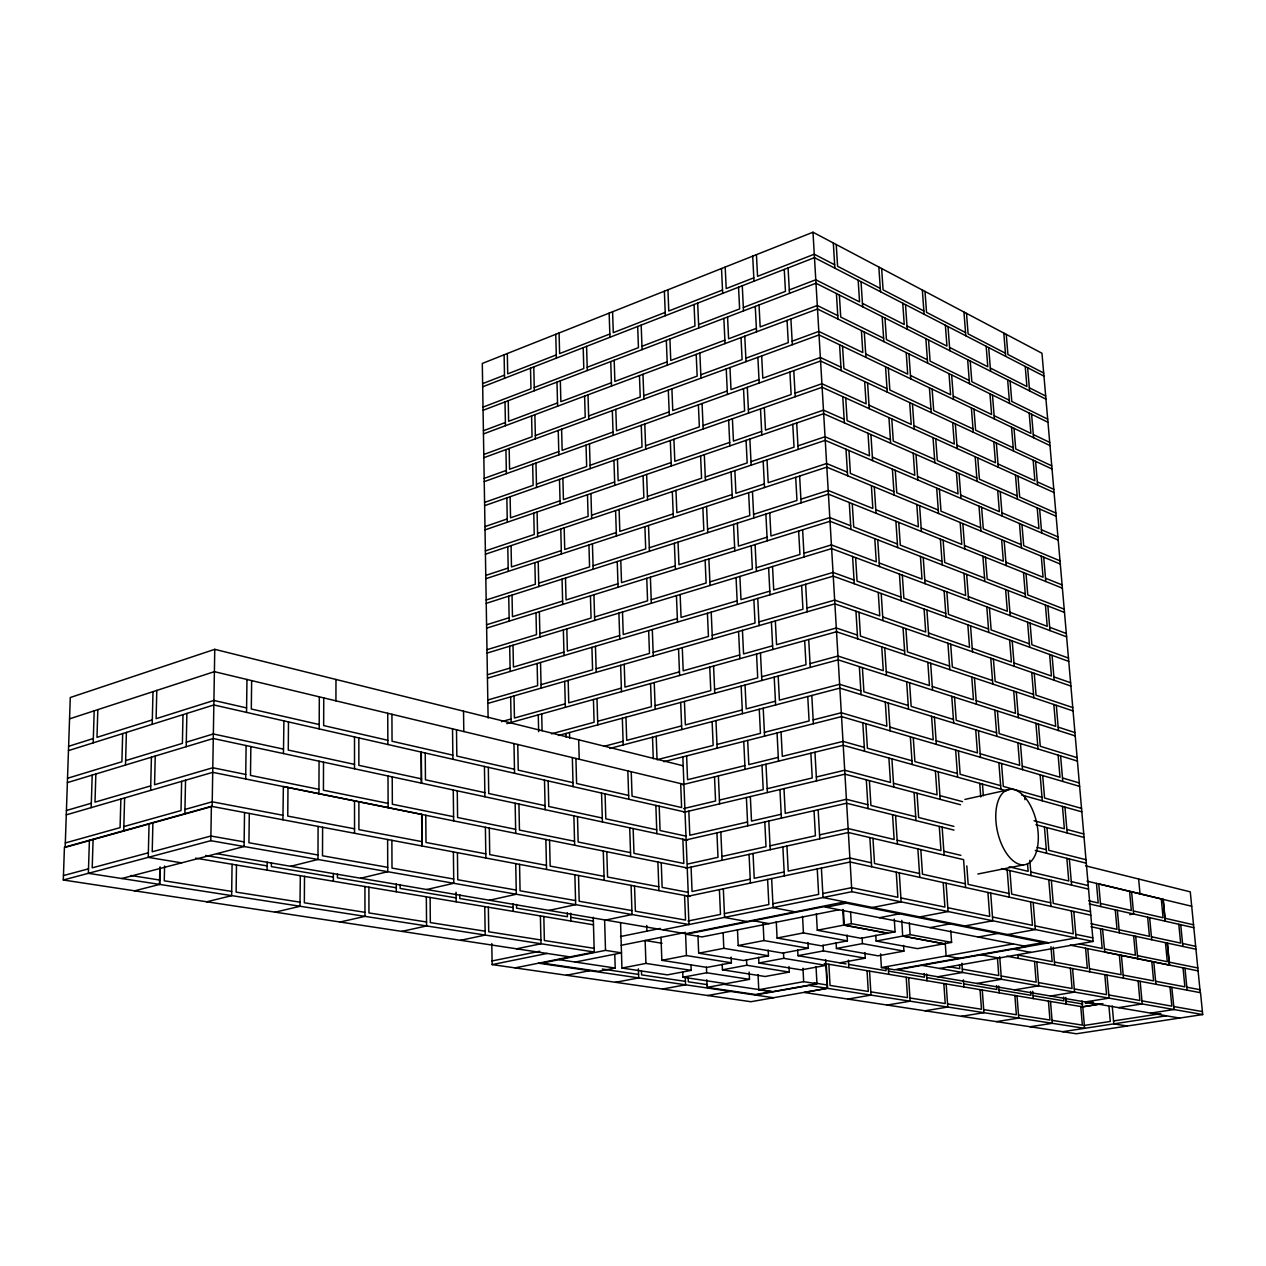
<?xml version="1.0" encoding="UTF-8"?>
<svg xmlns="http://www.w3.org/2000/svg" width="1266" height="1266" viewBox="0 0 1266 1266"><rect width="100%" height="100%" fill="white"/><g stroke="black" fill="none" stroke-linecap="round" stroke-linejoin="round"><path stroke-width="1.5" d="M333.354 881.183L333.369 873.413M335.933 700.842L335.981 679.462M337.436 874.11L337.436 877.813L396.29 887.767M318.098 826.413L317.972 859.472L290.705 866.292M318.921 793.735L319.064 761.198M319.19 728.899L319.317 696.854M322.608 827.252L322.498 855.784L387.728 867.337M323.526 762.148L323.431 790.237L388.108 803.388M323.748 697.914L323.653 725.576L387.839 740.278M299.963 906.314L300.327 875.645M304.505 876.357L304.346 902.785L364.972 912.311M287.983 787.42L287.762 816.095L354.527 828.803M288.49 721.826L288.268 750.058L354.512 764.379M271.43 862.826L271.383 866.624L333.369 877.116M282.919 819.767L283.362 786.487L421.831 814.386L422.084 845.925M283.457 753.555L283.916 720.781M267.063 870.074L267.142 862.099M244.528 812.535L244.085 846.527L121.71 878.509M245.683 778.986L246.11 745.547M246.538 712.378L246.965 679.478M249.291 813.437L248.943 842.76L317.988 854.993M250.842 746.56L250.494 775.409L318.937 789.319M251.649 680.617L251.301 709.007L319.206 724.548M232.074 864.282L231.631 895.679L206.595 901.819M236.489 865.01L236.109 892.119L299.995 902.152M211.39 806.3L64.424 847.239L63.3 879.997L210.805 840.687L211.39 806.3L689.843 896.455M214.761 649.331L212.15 806.442L65.167 847.365L70.279 697.519L214.761 649.331L683.197 765.788M181.624 781.359L181.022 810.557L123.846 826.571M182.984 714.641L182.399 743.364L125.635 760.613M184.868 814.038L185.548 780.22M186.213 746.687L186.877 713.423M159.5 884.459L159.896 867.4M160.07 867.036L159.674 884.412L134.433 890.868M164.596 865.991L164.263 880.82L231.694 891.422M149.056 823.66L148.249 857.367L181.576 862.858M150.622 790.364L151.414 757.21M152.205 724.31L152.996 691.663M152.901 822.583L152.221 851.765L210.884 836.019L244.148 841.906M155.243 756.055L154.563 784.746L212.783 767.75L245.746 774.444M156.794 690.429L156.114 718.677L213.907 700.446L246.601 707.931M120.871 799.004L120.08 827.616L65.326 842.95M122.675 733.584L121.9 761.752L67.525 778.274M123.72 831.066L124.622 797.912M125.508 765.044L126.394 732.413M89.411 840.276L88.367 873.318L594.245 952.032L593.263 917.249M91.184 807.629L92.196 775.109M93.193 742.841L94.19 710.827M93.098 839.247L92.212 867.843L148.344 852.793M95.852 774.001L94.997 802.153L150.717 785.87M97.83 709.64L96.976 737.35L152.316 719.879M939.704 968.458L1093.096 941.445L1041.965 353.246L812.978 232.232L482.299 363.453L488.106 718.044M482.631 383.645L504.501 375.116M556.296 354.907L507.713 373.866L507.318 353.531M609.832 334.002L559.619 353.594L559.081 332.99M665.22 312.386L613.282 332.657L612.586 311.752M722.522 290.025L668.78 310.993L667.926 289.803M753.808 277.808L726.209 288.585L725.181 267.079M482.678 386.81L814.481 257.647L1043.959 376.129M483.011 407.13L530.96 388.773L530.501 368.2M534.252 387.523L583.8 368.548L583.199 347.691M587.202 367.251L638.444 347.644L637.684 326.47M641.957 346.298L694.971 326.011L694.053 304.536M698.61 324.618L739.613 308.92L738.553 287.208M743.348 307.496L785.458 291.37L784.255 269.421M789.304 289.914L815.779 279.77L859.567 301.909L858.158 280.213M483.074 410.311L815.984 283.236L1045.953 399.154M483.406 430.741L505.403 422.48M557.531 402.936L508.631 421.277L508.236 400.705M611.431 382.728L560.87 401.686L560.332 380.813M667.182 361.807L614.88 381.414L614.184 360.256M724.88 340.158L670.758 360.462L669.904 339.003M756.388 328.353L728.599 338.782L727.554 316.991M483.454 433.937L817.504 308.999L1047.963 422.29M483.786 454.494L532.036 436.77L531.578 415.944M535.344 435.551L585.224 417.226L584.607 396.1M588.643 415.976L640.232 397.018L639.457 375.591M643.761 395.72L697.155 376.113L696.205 354.369M700.81 374.768L742.098 359.591L741.021 337.611M745.864 358.215L788.275 342.627L787.056 320.377M792.136 341.203L818.817 331.407L862.811 352.565L861.402 330.584M483.849 457.706L819.039 334.92L1049.989 445.585M484.182 478.374L506.321 470.414M558.781 451.551L509.581 469.243L509.169 448.433M613.029 432.038L562.151 450.348L561.598 429.221M669.16 411.861L616.51 430.788L615.814 409.361M727.27 390.957L672.768 410.564L671.898 388.82M758.999 379.547L731.004 389.611L729.96 367.551M484.229 481.618L820.574 361.016L1052.03 468.99M484.577 502.412L533.128 485.337L532.654 464.258M536.452 484.166L586.664 466.505L586.031 445.11M590.098 465.287L642.036 447.009L641.245 425.313M645.597 445.759L699.354 426.848L698.389 404.819M703.026 425.55L744.614 410.912L743.522 388.646M748.396 409.583L791.139 394.549L789.905 372.014M795.032 393.188L821.903 383.725L866.118 403.87L864.678 381.604M484.625 505.672L822.125 387.285L1054.072 492.553M484.973 526.593L507.239 518.933M560.047 500.766L510.53 517.81L510.119 496.731M614.659 481.982L563.433 499.595L562.879 478.231M671.17 462.533L618.156 480.779L617.444 459.083M729.691 442.404L674.81 461.283L673.923 439.27M761.657 431.405L733.457 441.106L732.397 418.761M485.02 529.868L823.675 413.729L1056.129 516.243M485.369 550.916L534.236 534.489L533.761 513.157M537.575 533.366L588.104 516.386L587.487 494.737M591.57 515.215L643.856 497.649L643.065 475.668M647.448 496.43L701.57 478.231L700.604 455.934M705.289 476.997L747.177 462.913L746.07 440.346M750.975 461.631L794.035 447.151L792.769 424.316M797.96 445.838L825.036 436.738L869.457 455.839L868.017 433.273M485.416 554.223L825.242 440.346L1058.202 540.076M485.764 575.397L508.188 568.038M561.329 550.583L511.48 566.946L511.068 545.63M616.305 532.543L564.731 549.476L564.177 527.827M673.211 513.869L619.834 531.388L619.106 509.423M732.144 494.515L676.867 512.667L675.965 490.369M764.332 483.944L735.926 493.281L734.866 470.635M485.827 578.704L826.825 467.138L1060.291 564.05M69.551 718.851L214.397 671.66L683.925 784.382M486.176 600.005L535.344 584.259L534.869 562.658M538.715 583.183L589.576 566.883L588.943 544.966M593.074 565.775L645.707 548.906L644.9 526.656M649.316 547.751L703.833 530.296L702.852 507.698M707.567 529.093L749.757 515.579L748.633 492.727M753.602 514.36L796.963 500.466L795.697 477.329M800.919 499.2L828.201 490.464L872.844 508.489L871.372 485.638M486.223 603.344L828.423 494.12L1062.38 588.168M68.617 746.307L93.336 738.505M68.475 750.611L213.843 704.956L685.238 812.092M486.571 624.771L509.138 617.729M562.626 601.034L512.461 616.7L512.034 595.115M617.966 583.753L566.06 599.957L565.491 578.056M675.269 565.855L621.527 582.629L620.783 560.395M734.628 547.308L678.956 564.699L678.038 542.117M767.054 537.18L738.442 546.121L737.35 523.19M486.635 628.142L830.021 521.275L1064.5 612.428M486.983 649.695L536.483 634.646L535.993 612.776M539.87 633.601L591.064 618.03L590.431 595.843M594.577 616.969L647.575 600.828L646.768 578.293M651.215 599.736L706.111 583.025L705.13 560.142M709.878 581.885L752.368 568.956L751.244 545.788M756.245 567.769L799.938 554.476L798.64 531.04M803.91 553.274L831.414 544.902L876.278 561.835L874.79 538.683M186.308 742.177L213.353 733.964L283.505 749.124M487.046 653.082L831.635 548.605L1066.621 636.83M67.383 782.61L213.274 738.505L687.596 840.228M487.394 674.762L510.103 668.037M563.94 652.101L513.442 667.055L513.015 645.201M619.66 635.595L567.39 651.072L566.82 628.885M677.357 618.504L623.236 634.535L622.492 612.016M737.144 600.796L681.061 617.412L680.143 594.529M769.807 591.127L740.99 599.657L739.882 576.426M487.457 678.165L833.25 576.141L1068.741 661.39M66.433 810.493L91.31 803.23M66.275 814.861L212.72 772.339L687.454 867.985M487.806 699.987L537.623 685.65L537.132 663.511M541.041 684.653L592.583 669.809L591.918 647.337M596.112 668.796L649.474 653.43L648.651 630.595M653.145 652.37L708.438 636.45L707.425 613.266M712.22 635.358L755.027 623.03L753.871 599.562M758.92 621.907L802.945 609.231L801.647 585.462M806.964 608.076L834.658 600.1L879.759 615.893L878.256 592.425M487.869 703.405L834.88 603.85L1070.894 686.077M184.963 809.449L212.213 801.805L282.951 815.272M501.558 721.636L511.068 718.977M565.269 703.817L514.439 718.028L514.012 695.904M621.353 688.118L568.75 702.836L568.165 680.38M679.462 671.85L624.961 687.106L624.217 664.286M739.692 654.997L683.197 670.806L682.279 647.638M772.608 645.787L743.569 653.921L742.446 630.373M506.796 723.646L836.525 631.75L1073.062 710.922M551.485 733.837L594.102 722.253L593.438 699.497M597.663 721.288L651.404 706.697L650.566 683.577M655.092 705.7L710.78 690.571L709.751 667.087M714.594 689.543L757.717 677.832L756.546 654.047M761.641 676.756L805.999 664.713L804.67 640.628M810.034 663.621L837.965 656.041L883.288 670.663L881.753 646.894M558.464 735.499L838.187 659.839L1075.23 735.926M63.458 875.566L88.509 868.84M604.167 746.291L623.094 741.306M681.614 725.893L626.717 740.341L625.958 717.236M742.272 709.925L685.365 724.912L684.431 701.427M775.441 701.19L746.18 708.897L745.041 685.033M609.721 748.459L839.849 688.118L1077.413 761.072M716.999 744.44L760.439 733.362L759.268 709.261M764.395 732.349L809.101 720.955L807.755 696.537M813.168 719.911L841.304 712.742L886.849 726.178L885.298 702.076M663.827 761.705L841.526 716.603L1079.613 786.376M744.899 765.582L687.565 779.714L686.615 755.929M778.305 757.337L748.823 764.617L747.668 740.42M682.596 784.698L843.219 745.278L1006.565 790.839M360.604 878.24L387.744 871.704L387.618 839.5M683.545 808.61L715.559 800.998L714.515 776.865M719.436 800.065L763.208 789.652L762.005 765.218M767.196 788.702L812.234 777.973L810.873 753.223M816.333 776.992L844.691 770.234L890.473 782.451L888.906 758.018M683.735 812.361L844.928 774.159L960.498 804.733M275.007 912.2L300.137 906.266M426.769 889.523L453.766 883.272L453.386 851.907M747.541 821.998L689.796 835.259L688.831 811.142M781.217 814.26L751.513 821.08L750.342 796.567M684.795 840.213L846.638 803.23L953.978 830.085M340.111 922.012L364.972 916.362L364.925 886.485M489.483 900.237L516.322 894.239L515.721 863.649M964.898 799.432L1011.059 789.177M687.644 864.029L717.996 857.319L716.936 832.87M721.905 856.449L766.009 846.701L764.791 821.935M770.029 845.815L815.415 835.782L814.038 810.683M819.545 834.864L848.125 828.55L894.144 839.485L892.546 814.718M685.95 868.239L848.362 832.506L963.584 859.661L965.61 887.529M401.828 931.38L426.579 925.952L426.325 896.787M549.017 910.396L575.666 904.652L574.875 874.79M460.571 940.306L485.195 935.068L484.751 906.583M750.232 879.174L692.059 891.533L691.078 867.099M784.16 871.957L754.22 878.319L753.048 853.474M687.011 896.47L850.103 861.988L1090.801 915.191M605.607 920.065L632.05 914.527L631.085 885.393M516.544 948.804L541.009 943.756L540.392 915.904M492.078 960.957L539.743 951.241M687.992 921.015L720.481 914.4L719.405 889.618M724.405 913.593L768.842 904.541L767.607 879.427M772.893 903.718L818.643 894.382L817.235 868.935M822.805 893.543L851.622 887.656L897.863 897.293L896.249 872.195M620.53 936.523L660.409 928.421M491.794 943.55L492.142 964.597L547.165 953.44M1093.096 941.445L851.86 891.691L662.767 929.83L216.739 853.664M621.226 945.291L685.523 932.409M977.874 874.015L1023.514 864.868A38.502 20.082 77.6 0 0 1031.363 807.328A38.502 20.082 77.6 0 0 996.247 808.895A38.502 20.082 77.6 0 0 1023.514 864.868M515.056 967.889L594.245 952.032M844.77 901.883L685.666 933.738L663.273 929.909M575.223 962.049L621.511 952.871L605.512 950.37L542.022 963.062L598.217 971.338L615.213 968.047L614.785 954.627M826.033 907.216L846.321 903.164L1043.311 942.537L1023.972 945.987M839.01 909.763L701.902 936.935L686.093 934.245L823.612 906.741L1025.935 946.382L894.476 969.788L881.405 967.556L880.566 953.899M872.638 907.469L901.155 901.851L899.287 872.86M842.776 909.384L843.678 925.145L851.29 923.658L895.078 931.823L894.271 919.053M895.078 931.823L887.64 933.279L843.678 925.145M566.393 975.247L589.734 970.706M879.459 917.692L899.525 913.799M620.562 922.566L621.938 968.047L645.929 963.41L691.189 970.373L690.967 964.771M661.01 937.315L661.849 960.324L686.425 955.561L731.384 962.793L731.131 957.112M697.962 935.764L698.674 953.203L723.804 948.329L768.462 955.783L768.193 950.054M737.477 929.877L738.189 945.544L763.936 940.559L808.262 948.266L807.945 942.474M776.264 921.585L777.087 938.027L803.435 932.915L847.397 940.875L847.065 935.02M817.282 930.241L844.264 925.019L887.862 933.248L861.133 938.296L817.282 930.241L816.38 913.625M901.756 920.398L902.69 936.08L910.096 934.64L951.605 942.395L950.782 930.652M919.876 916.932L948.076 911.536L946.082 883.209M615.513 982.305L638.697 977.906L638.396 968.886M691.189 970.373L667.356 974.867L621.938 968.047M731.384 962.793L706.982 967.398L661.849 960.324M768.462 955.783L743.522 960.498L698.674 953.203M808.262 948.266L782.736 953.092L738.189 945.544M847.397 940.875L821.302 945.813L777.087 938.027M930.13 927.614L949.943 923.879M682.706 971.671L682.928 977.21L706.681 972.763L749.488 979.362L749.14 972.066M722.19 964.217L722.443 969.819L746.766 965.262L789.256 972.082L788.971 966.559M758.619 957.333L758.888 962.999L783.765 958.33L825.938 965.372L825.638 959.802M797.675 949.959L797.976 955.672L823.422 950.908L865.264 958.188L864.931 952.554M836.098 942.711L836.415 948.471L862.447 943.613L903.924 951.114L903.56 945.417M876.135 941.049L902.769 936.065L943.85 943.819L917.486 948.63L876.135 941.049L875.771 935.21M964.882 925.952L992.766 920.746L990.677 893.068M951.605 942.395L944.183 943.771L902.69 936.08M662.561 989.047L685.571 984.79L685.27 977.067M978.238 937.03L997.814 933.453M749.488 979.362L725.893 983.666L682.928 977.21M789.256 972.082L765.123 976.497L722.443 969.819M825.938 965.372L801.283 969.883L758.888 962.999M840.038 962.793L865.264 958.188M903.924 951.114L878.145 955.83L836.415 948.471M707.108 987.369L723.82 984.315L772.149 991.563L755.596 994.506L707.108 987.369L706.792 979.742M1007.815 934.561L1035.382 929.545L1033.198 902.468M1129.778 914.653L1133.64 913.957L1131.598 891.77M707.647 995.519L730.482 991.405M881.405 967.556L1013.291 943.898M758.049 974.551L758.761 989.727L803.673 981.672L816.966 983.761L816.032 966.591M816.966 983.761L772.165 991.721L758.761 989.727M755.169 995.029L808.99 985.454L827.189 988.287L825.843 963.774M827.189 988.287L750.896 1001.722L492.142 964.597M1082.778 1006.866L1084.598 1028.34L827.6 988.35L804.226 992.465L1076.369 1033.768L1202.7 1014.557L1200.532 992.702L1006.802 956.194M937.758 976.766L962.54 972.462L961.875 963.204M847.84 999.08L871.008 995.092L869.552 971.101M976.893 983.46L1001.422 979.283L999.713 956.7M887.197 1005.062L910.143 1001.184L908.624 977.653M1014.446 989.87L1038.737 985.818L1036.822 961.843M925.019 1010.79L947.775 1007.04L946.161 983.951M1050.527 996.025L1074.549 992.101L1072.571 968.585M961.4 1016.313L983.935 1012.673L982.274 990.012M1085.184 1001.944L1109.127 998.114L1106.943 975.057M1085.437 1003.4L1093.175 1002.166M1101.578 1003.764L1082.462 1006.818L1081.971 1000.979M1081.908 1006.992L1102.908 1003.653M996.421 1021.63L1018.75 1018.086L1017.025 995.836M1118.685 1007.609L1142.233 1003.906L1140.144 981.261M1030.16 1026.758L1052.283 1023.308L1050.511 1001.453M1150.636 1013.117L1174.073 1009.493L1171.794 987.29M1083.49 1025.555L1110.282 1021.44L1108.969 1006.486M1113.558 1020.934L1160.843 1013.655M1062.68 1031.695L1166.382 1015.807M538.525 963.189L773.558 997.735M559.129 959.644L615.213 968.047M602.331 969.044L638.57 974.424M685.444 981.387L641.593 974.883L641.466 971.18M707.425 984.663L688.324 981.815L688.166 977.874M63.3 879.997L569.937 956.906M130.889 875.502L159.769 880.044M426.547 921.996L368.944 912.928L368.897 887.15M485.131 931.206L430.329 922.582L430.108 897.42M540.93 939.973L488.739 931.776L488.344 907.184M594.134 948.345L544.364 940.511L543.826 916.489M814.275 982.954L827.014 984.964M870.802 991.848L907.516 997.624L906.203 977.257M909.938 998.004L945.227 1003.542L943.835 983.571M947.554 1003.922L981.482 1009.255L980.042 989.632M983.714 1009.603L1016.361 1014.731L1014.873 995.472M1018.529 1015.079L1049.957 1020.016L1048.438 1001.105M1052.046 1020.349L1082.351 1025.112L1080.768 1006.533M1127.294 1026.03L1113.811 1023.862L1112.228 1005.964M662.071 943.281L645.138 940.496L645.929 963.41M195.597 858.158L593.469 924.813M824.261 963.505L1083.047 1006.913M205.598 855.484L267.11 865.897M456.124 897.91L400.151 888.431L400.135 884.538M513.11 907.548L459.811 898.528L459.764 894.73M570.744 917.312L593.374 921.142M797.976 955.672L846.068 963.932M848.631 964.36L886.042 970.706L885.804 966.987M888.51 971.117L924.449 977.21L924.212 973.554M926.823 977.605L961.369 983.46M963.648 983.84L996.88 989.474L996.595 985.597M1066.067 1001.184L1082.794 1004.017M998.937 989.87L1030.935 995.282L1030.635 991.484M1033.056 995.646L1063.883 1000.868L1063.582 997.133M1179.627 1018.07L896.929 969.803L1076.068 937.932L1073.821 911.441M210.805 840.687L688.973 924.512L687.849 896.091M921.965 965.357L1202.7 1014.557M453.719 879.031L392.001 868.096L391.874 840.308M516.227 890.093L457.754 879.743L457.422 852.667M575.555 900.601L520.073 890.773L519.551 864.362M631.908 910.586L579.195 901.25L578.515 875.471M948.376 966.623L959.786 968.632L959.501 964.708M962.302 969.091L998.763 975.548L997.466 958.22M1001.184 975.975L1036.174 982.163L1034.512 961.416M1038.468 982.574L1072.065 988.524L1070.356 968.173M1074.28 988.92L1106.563 994.633L1104.807 974.662M1108.858 994.981L1139.891 1000.488L1138.102 980.881M1141.948 1000.852L1171.825 1006.138L1169.974 986.879M1173.645 1006.502L1202.399 1011.597M753.46 920.778L769.063 923.626M958.995 958.299L946.129 955.941L945.211 942.727M746.734 921.506L724.579 917.486L723.329 888.795M981.277 954.801L998.763 958.061M795.048 911.837L773.083 907.659L771.643 878.572M422.053 841.653L358.911 829.641L358.879 801.71M485.812 853.854L426.009 842.476L425.772 815.272M546.453 865.39L489.736 854.597L489.293 828.059M604.04 876.341L550.172 866.102L549.571 840.213M658.795 886.754L607.569 877.022L606.81 851.749M688.419 892.388L662.15 887.403L661.248 862.716M1017.943 955.07L1052.173 961.59L1050.954 946.715M1054.436 962.018L1087.32 968.268L1085.595 948.218M1089.488 968.68L1121.106 974.693L1119.334 955.007M1123.179 975.089L1153.595 980.881L1151.791 961.559M1155.605 981.261L1184.881 986.831L1183.045 967.857M1186.828 987.195L1199.946 989.695M1013.623 949.041L1030.951 952.396M1167.426 943.059L1169.531 965.072L1104.743 952.016L1102.575 929.212M1070.15 945.101L1198.095 970.88M1048.834 942.774L823.027 897.531L821.397 868.065M453.592 816.697L392.349 804.242L392.223 776.881M515.642 829.309L457.596 817.504L457.263 790.823M574.542 841.273L519.456 830.069L518.933 804.052M630.531 852.651L578.166 842.017L577.486 816.602M1079.471 943.898L1102.195 948.519L1100.455 928.753M1104.474 948.93L1135.428 955.213L1133.656 935.811M1137.485 955.64L1167.284 961.685L1165.464 942.632M1169.104 962.113L1197.81 967.952M900.901 897.926L944.911 907.089L943.202 882.576M947.807 907.69L989.711 916.426L987.923 892.451M992.481 916.995L1032.455 925.319L1030.587 901.883M1035.082 925.873L1073.252 933.817L1071.305 910.887M1075.768 934.34L1092.78 937.884M1090.991 926.728L1195.959 949.231M421.531 778.875L358.864 765.329L358.832 737.825M484.846 792.643L425.455 779.809L425.234 753.001M545.076 805.667L488.739 793.497L488.312 767.338M602.3 818.042L548.779 806.474L548.178 780.948M656.737 829.816L605.813 818.801L605.069 793.877M686.188 836.177L660.077 830.528L659.19 806.173M1091.07 923.705L1117.023 929.323L1115.267 909.843M1119.097 929.766L1149.433 936.318L1147.645 917.201M1151.427 936.761L1180.64 943.075L1178.804 924.291M1182.571 943.487L1195.658 946.319M871.404 862.811L849.866 858L788.227 871.103L786.946 846.02M919.527 873.54L874.521 863.491L872.954 838.314M965.341 883.747L922.487 874.189L920.825 849.581M1009.002 893.495L968.158 884.38L966.813 865.881M1050.685 902.785L1011.692 894.097L1009.872 870.581M1090.501 911.662L1053.249 903.354L1051.35 880.345M1089.171 903.908L1193.822 927.693M452.848 755.153L392.049 741.243L391.922 714.277M514.471 769.269L456.836 756.071L456.504 729.786M573.007 782.673L518.253 770.139L517.747 744.487M628.648 795.428L576.6 783.496L575.919 758.445M1088.744 900.791L1098.192 902.959L1096.467 883.399M1100.455 903.418L1131.329 910.491L1129.573 891.28M1133.371 910.95L1163.09 917.755L1161.286 898.907M1164.894 918.23L1193.537 924.797M1001.517 868.603L1088.538 889.112M897.167 840.197L940.97 850.61L939.277 826.413M943.85 851.29L960.91 855.341M1009.176 866.814L1028.134 871.325L1027.517 863.602M1030.761 871.942L1068.773 880.978L1066.858 858.332M1071.289 881.579L1088.238 885.599M1087.035 881.136L1191.702 906.266M1085.706 865.849L1190.277 891.85L1200.247 992.639M1035.287 850.435L1086.291 863.19M867.843 804.701L846.4 799.289L785.252 813.342L783.986 788.591M915.714 816.76L870.929 805.477L869.394 780.631M953.899 826.397L918.657 817.504L917.027 793.228M1037.076 847.365L1046.317 849.692M1085.991 859.709L1048.865 850.341L1046.998 827.632M1035.952 824.704L1084.044 837.427M893.48 783.243L937.077 794.858L935.4 770.994M939.942 795.634L962.603 801.663M1034.053 820.716L1064.358 828.787L1062.475 806.426M1066.858 829.452L1083.743 833.962M1021.615 795.032L1081.829 811.822M864.314 747.383L842.998 741.401L782.309 756.356L781.059 731.954M911.963 760.755L867.4 748.238L865.881 723.741M957.349 773.51L914.891 761.578L913.277 737.619M1000.646 785.664L960.15 774.286L958.441 750.865M1041.997 797.279L1003.321 786.408L1001.533 763.493M1081.528 808.373L1044.545 797.991L1042.693 775.552M889.856 727.064L933.232 739.85L931.586 716.287M936.08 740.705L977.447 752.906L975.722 729.849M980.169 753.697L1019.668 765.344L1017.864 742.778M1022.263 766.12L1060.006 777.245L1058.123 755.153M1062.49 777.973L1079.312 782.942M860.848 690.84L839.627 684.289L779.413 700.145L778.179 676.076M908.244 705.494L863.903 691.79L862.399 667.609M953.44 719.452L911.172 706.396L909.574 682.754M996.548 732.777L956.226 720.307L954.532 697.186M1037.74 745.5L999.206 733.6L997.45 710.954M1077.113 757.669L1040.272 746.275L1038.437 724.12M886.263 671.629L929.45 685.571L927.82 662.308M932.282 686.489L973.475 699.781L971.766 677.025M976.181 700.652L1015.506 713.359L1013.718 691.062M1018.101 714.182L1055.686 726.32L1053.834 704.497M1058.17 727.127L1074.929 732.539M857.414 635.073L836.304 627.968L776.564 644.679L775.33 620.941M904.589 650.961L860.453 636.102L858.981 612.238M949.579 666.09L907.5 651.927L905.918 628.601M992.512 680.554L952.348 667.024L950.687 644.204M1033.531 694.354L995.155 681.44L993.414 659.08M1072.761 707.567L1036.063 695.208L1034.243 673.306M882.718 616.922L925.699 631.987L924.101 609.025M928.532 632.968L969.534 647.337L967.857 624.866M972.241 648.287L1011.407 662.007L1009.635 639.995M1013.987 662.909L1051.429 676.012L1049.609 654.459M1053.898 676.883L1070.609 682.738M854.028 580.05L833.028 572.406L773.732 589.972L772.529 566.535M900.981 597.125L857.066 581.141L855.61 557.61M945.765 613.424L903.877 598.185L902.326 575.144M988.509 628.98L948.519 614.421L946.873 591.887M1029.369 643.84L991.151 629.93L989.426 607.854M1068.457 658.067L1031.885 644.758L1030.097 623.125M879.237 562.943L922.012 579.084L920.429 556.423M924.829 580.144L965.657 595.542L963.98 573.356M968.332 596.571L1007.34 611.272L1005.615 589.545M1009.92 612.253L1047.219 626.322L1045.415 605.021M1049.672 627.256L1066.32 633.522M850.689 525.754L829.8 517.588L770.947 535.977L769.76 512.841M897.42 544L853.711 526.925L852.271 503.71M941.999 561.408L900.3 545.124L898.765 522.399M984.568 578.04L944.737 562.484L943.123 540.234M1025.27 593.928L987.195 579.068L985.486 557.262M1064.215 609.152L1027.77 594.909L1026.014 573.545M875.787 509.676L918.372 526.862L916.806 504.485M921.173 528.001L961.812 544.412L960.166 522.494M964.486 545.488L1003.337 561.186L1001.628 539.696M1005.9 562.215L1043.057 577.217L1041.285 556.17M1045.51 578.214L1062.095 584.908M847.397 472.171L826.619 463.514L768.209 482.678L767.022 459.859M893.907 491.556L850.404 473.421L848.98 450.506M938.28 510.056L896.755 492.759L895.252 470.319M980.659 527.732L941.002 511.195L939.404 489.214M1021.203 544.633L983.286 528.824L981.609 507.286M1060.006 560.806L1023.703 545.678L1021.963 524.567M872.385 457.089L914.764 475.304L913.229 453.212M917.549 476.507L958.03 493.914L956.4 472.265M960.688 495.053L999.38 511.686L997.687 490.464M1001.928 512.777L1038.959 528.697L1037.202 507.888M1041.396 529.742L1057.933 536.847M844.153 419.299L823.47 410.137L765.487 430.092L764.332 407.557M890.425 439.793L847.128 420.629L845.735 397.999M934.609 459.352L893.274 441.059L891.786 418.904M976.814 478.042L937.331 460.555L935.748 438.859M1017.199 495.924L979.425 479.197L977.763 457.928M1055.86 513.031L1019.684 497.016L1017.959 476.158M869.03 405.183L911.219 424.411L909.684 402.588M913.989 425.677L954.295 444.034L952.681 422.654M956.938 445.236L995.472 462.786L993.794 441.834M998.019 463.957L1034.892 480.748L1033.151 460.191M1037.329 481.855L1053.803 489.356M840.94 367.108L820.368 357.487L762.812 378.17L761.673 355.936M887.007 388.678L843.916 368.501L842.539 346.172M930.985 409.266L889.84 390.007L888.352 368.137M973.016 428.952L933.691 410.548L932.124 389.105M1013.227 447.784L975.611 430.171L973.965 409.155M1051.745 465.825L1015.712 448.955L1014.019 428.335M865.707 353.958L907.706 374.135L906.203 352.597M910.476 375.464L950.592 394.77L949.009 373.644M953.235 396.036L991.61 414.488L989.965 393.773M994.142 415.707L1030.888 433.368L1029.163 413.048M1033.309 434.539L1049.72 442.42M837.775 315.614L817.298 305.502L760.17 326.929L759.03 304.979M883.621 338.212L840.735 317.07L839.374 295.025M927.392 359.813L886.437 339.604L884.981 318.019M969.25 380.465L930.099 361.142L928.548 339.968M1009.318 400.23L971.845 381.731L970.215 360.968M1047.694 419.157L1011.787 401.449L1010.11 381.082M862.447 303.365L904.24 324.507L902.753 303.223M906.994 325.9L946.936 346.093L945.385 325.235M949.579 347.422L987.797 366.76L986.167 346.298M990.313 368.026L1026.916 386.541L1025.223 366.46M1029.337 387.76L1045.684 396.036M834.642 264.768L814.275 254.213L757.559 276.336L756.435 254.672M880.266 288.395L837.586 266.287L836.24 244.528M923.863 310.961L883.082 289.851L881.642 268.519M965.547 332.562L926.538 312.354L925.019 291.449M1005.457 353.23L968.11 333.892L966.512 313.382M1043.69 373.027L1007.91 354.496L1006.248 334.366M1180.735 924.718L1182.855 946.43M1184.976 968.237L1187.112 990.17M1165.337 921.157L1163.248 899.366L1098.746 883.89L1100.724 906.472M1163.106 899.398L1165.179 921.189M1167.284 943.091L1169.388 965.103M1149.639 917.66L1151.712 939.752M1153.801 961.954L1155.89 984.283M1138.64 879.015L1140.017 893.859M1135.697 936.254L1137.754 958.663M1117.356 910.317L1119.381 932.82M1121.423 955.434L1123.464 978.175M1087.763 948.645L1089.757 971.829M1027.628 367.71L1029.606 390.909M1031.584 414.235L1033.578 437.72M1035.588 461.33L1037.598 485.084M1039.639 508.964L1041.681 533.002M1043.722 557.182L1045.795 581.505M1047.868 605.971L1049.957 630.579M1052.062 655.345L1054.182 680.253M1056.319 705.32L1058.455 730.545M1060.607 755.913L1062.775 781.438M1064.959 807.122L1067.159 832.965M1069.359 858.965L1071.59 885.124M1065.766 997.45L1066.32 1004.096M1065.687 998.241L1066.178 1004.128M1003.796 333.069L1005.71 356.379M1007.641 379.832L1009.588 403.427M1011.534 427.148L1013.496 451.028M1015.474 475.035L1017.468 499.2M1019.462 523.491L1021.472 547.941M1023.498 572.548L1025.539 597.283M1027.581 622.176L1029.654 647.227M1031.727 672.436L1033.816 697.788M1035.905 723.297L1038.025 748.981M1040.146 774.808L1042.282 800.792M1044.434 826.951L1046.602 853.268M1048.786 879.743L1050.986 906.393M1053.217 947.174L1054.705 965.214M988.683 347.596L990.582 371.239M992.481 395.024L994.396 418.951M996.342 443.021L998.273 467.233M1000.235 491.588L1002.197 516.101M1004.175 540.756L1006.169 565.57M1008.179 590.542L1010.189 615.656M1012.214 640.928L1014.256 666.343M1016.313 691.932L1018.37 717.68M1020.459 743.585L1022.548 769.649M1024.653 795.871L1024.954 799.685M1029.828 860.294L1031.046 875.566M1032.708 991.294L1033.293 998.621M1017.911 954.627L1018.212 958.33M963.948 312.022L965.8 335.775M967.651 359.671L969.503 383.725M971.386 407.921L973.269 432.26M975.168 456.741L977.083 481.381M978.998 506.163L980.928 531.119M982.875 556.201L984.837 581.458M986.8 606.873L988.778 632.43M990.772 658.162L992.781 684.051M994.791 710.115L996.833 736.321M998.874 762.718L1000.931 789.256M1007.182 869.948L1009.287 897.183M998.652 986.008L999.317 992.861M948.012 326.596L949.817 350.698M951.652 374.942L953.488 399.344M955.339 423.888L957.191 448.591M959.058 473.437L960.941 498.44M962.84 523.602L964.755 548.922M966.67 574.4L968.601 600.037M970.547 625.831L972.494 651.8M974.472 677.927L976.45 704.212M978.444 730.688L980.454 757.305M982.463 784.113L983.35 795.776M979.742 783.353L980.754 796.979M922.344 290.025L924.101 314.253M925.857 338.623L927.63 363.136M929.418 387.807L931.222 412.637M933.026 437.625L934.846 462.755M936.682 488.059L938.533 513.505M940.385 539.126L942.252 564.905M944.12 590.842L946.018 616.953M947.918 643.239L949.832 669.682M951.763 696.3L953.694 723.076M955.656 750.042L957.618 777.182M963.363 979.9L963.869 986.926M905.507 304.647L907.231 329.223M908.956 353.958L910.697 378.851M912.454 403.886L914.226 429.079M916.014 454.447L917.803 479.972M919.607 505.656L921.411 531.498M923.231 557.515L925.066 583.689M926.918 610.038L928.785 636.561M930.652 663.257L932.536 690.128M934.435 717.173L936.349 744.392M938.264 771.785L940.195 799.368M942.141 827.125L944.104 855.072M926.57 973.965L927.028 980.739M878.841 267.031L880.503 291.734M882.165 316.595L883.842 341.614M885.535 366.776L887.229 392.112M888.938 417.606L890.663 443.274M892.388 469.085L894.144 495.085M895.885 521.244L897.657 547.561M899.43 574.068L901.218 600.749M903.022 627.588L904.842 654.617M906.662 681.82L908.497 709.197M910.349 736.765L912.216 764.522M914.084 792.453L915.967 820.574M917.866 848.885L919.781 877.401M909.336 922.867L910.096 934.64M861.038 281.685L862.652 306.768M864.298 331.993L865.928 357.392M867.59 382.949L869.251 408.681M870.929 434.57L872.606 460.618M874.315 486.856L876.025 513.252M877.734 539.822L879.474 566.567M881.215 593.501L882.956 620.593M884.728 647.891L886.501 675.348M888.289 702.994L890.093 730.83M891.913 758.856L893.733 787.072M895.568 815.478L897.42 844.074M888.273 967.398L888.716 974.314M833.313 242.977L834.864 268.17M836.415 293.538L837.981 319.064M839.564 344.763L841.162 370.621M842.76 396.654L844.375 422.844M845.989 449.224L847.619 475.779M849.264 502.491L850.91 529.394M852.588 556.47L854.249 583.737M855.943 611.193L857.636 638.824M859.345 666.628L861.07 694.638M862.811 722.839L864.551 751.229M866.308 779.809L868.08 808.594M869.853 837.57L871.657 866.751M867.036 970.69L868.286 991.452L830.053 985.439L828.866 964.281M862.099 937.79L862.447 943.613M812.978 232.232L851.86 891.691M850.594 911.805L851.29 923.658M848.394 960.214L848.821 967.635M843.409 910.143L844.264 925.019M788.069 267.933L789.493 293.348M790.902 318.937L792.342 344.7M793.782 370.621L795.222 396.717M796.678 422.986L798.15 449.43M799.621 476.032L801.109 502.824M802.612 529.805L804.116 556.945M805.635 584.291L807.17 611.795M808.705 639.504L810.256 667.404M811.807 695.477L813.373 723.756M814.956 752.21L816.554 780.885M818.153 809.734L819.767 838.804M826.239 963.837L827.6 988.35M823.106 945.164L823.422 950.908M802.549 916.362L803.435 932.915M802.961 968.237L803.673 981.672M752.7 256.159L753.982 281.21M755.264 306.419L756.562 331.787M757.875 357.329L759.189 383.028M760.502 408.902L761.831 434.934M763.176 461.14L764.522 487.521M765.883 514.075L767.243 540.804M768.62 567.706L769.997 594.798M771.39 622.065L772.798 649.505M774.206 677.152L775.631 704.956M777.055 732.967L778.495 761.167M779.951 789.557L781.407 818.137M782.879 846.907L784.366 875.882M783.464 952.649L783.765 958.33M742.272 285.768L743.506 310.898M744.772 336.202L746.022 361.665M747.304 387.285L748.57 413.08M749.868 439.049L751.165 465.176M752.463 491.477L753.776 517.936M755.09 544.586L756.419 571.409M757.764 598.407L759.109 625.594M760.47 652.955L761.831 680.491M763.208 708.216L764.585 736.132M765.977 764.237L767.386 792.532M768.794 821.017L770.219 849.692M763.082 922.819L763.936 940.559M721.509 268.534L722.68 293.38M723.867 318.399L725.038 343.577M726.241 368.912L727.428 394.406M728.646 420.075L729.849 445.901M731.083 471.901L732.318 498.06M733.552 524.393L734.802 550.9M736.052 577.581L737.318 604.436M738.584 631.481L739.866 658.684M741.148 686.077L742.446 713.66M743.759 741.417L745.073 769.364M746.386 797.501L747.731 825.828M749.061 854.344L750.422 883.067M746.513 959.628L746.766 965.262M697.677 303.128L698.753 327.989M699.861 352.992L700.953 378.17M702.06 403.506L703.184 429M704.307 454.668L705.431 480.494M706.57 506.479L707.726 532.638M708.881 558.971L710.036 585.478M711.207 612.143L712.378 638.998M713.565 666.027L714.752 693.23M715.955 720.607L717.157 748.174M718.376 775.916L719.594 803.863M720.829 831.984L722.079 860.294M723.123 932.726L723.804 948.329M712.125 721.62L713.154 745.421L657.054 759.711L656.199 736.274M706.444 967.192L706.681 972.763M664.381 291.196L665.346 315.709M666.327 340.364L667.309 365.178M668.306 390.134L669.303 415.264M670.3 440.536L671.312 465.983M672.325 491.588L673.338 517.351M674.367 543.288L675.411 569.384M676.44 595.653L677.5 622.097M678.544 648.698L679.605 675.49M680.681 702.44L681.757 729.58M682.833 756.878L688.356 896.186M680.681 783.591L681.614 807.55L632.066 796.203L631.243 771.738M682.865 839.2L683.814 863.475L633.981 853.347L633.142 828.55M684.574 895.458L685.523 920.081L635.374 911.188L634.535 886.042M685.602 934.324L686.425 955.561M641.182 325.109L642.084 349.622M642.97 374.277L643.888 399.075M644.79 424.047L645.707 449.161M646.641 474.449L647.559 499.88M648.509 525.485L649.442 551.248M650.392 577.169L651.341 603.265M652.307 629.519L653.272 655.962M654.237 682.548L655.218 709.324M655.851 805.413L656.864 833.629M657.893 862.035L658.937 890.631M652.512 737.239L653.272 758.714M646.72 925.478L646.926 931.159M627.841 770.915L628.775 799.257M629.708 827.806L630.658 856.544M609.152 313.113L609.943 337.278M610.734 361.585L611.525 386.035M612.333 410.643L613.14 435.393M613.947 460.318L614.77 485.384M615.592 510.609L616.415 535.977M617.238 561.518L618.077 587.234M618.916 613.092L619.77 639.124M620.625 665.315L621.479 691.679M622.334 718.218L623.204 744.914M601.556 793.086L602.41 821.95M603.281 851.037L604.151 880.313M604.61 919.844L605.512 950.37M586.585 346.362L587.297 370.527M588.01 394.834L588.737 419.283M589.465 443.891L590.193 468.642M590.937 493.55L591.665 518.617M592.425 543.842L593.168 569.209M593.928 594.751L594.688 620.451M595.447 646.309L596.223 672.325M596.982 698.515L597.774 724.864M578.689 739.803L579.227 759.236M572.343 757.59L573.102 786.613M573.878 815.842L574.653 845.261M569.526 732.508L569.668 738.189M555.758 334.303L556.375 358.12M556.993 382.095L557.61 406.196M558.243 430.456L558.86 454.858M559.493 479.418L560.126 504.121M560.775 528.966L561.408 553.986M562.057 579.148L562.705 604.468M563.37 629.93L564.019 655.566M564.683 681.377L565.348 707.33M566.029 733.457L566.124 737.239M570.649 913.213L570.839 921.015M567.31 912.802L567.405 916.742L516.607 908.149L516.528 904.43M544.491 780.109L545.171 809.686M545.852 839.453L546.548 869.457M533.777 366.918L534.315 390.751M534.869 414.71L535.423 438.811M535.977 463.071L536.531 487.473M537.085 512.018L537.654 536.721M538.224 561.566L538.794 586.569M539.363 611.731L539.949 637.035M540.535 662.514L541.12 688.134M541.706 713.913L542.085 730.751M538.272 714.879L538.651 731.685M513.98 743.585L514.55 773.304M515.135 803.245L515.721 833.392M504.105 354.812L504.548 378.297M505.007 401.939L505.466 425.708M505.925 449.62L506.384 473.674M506.843 497.886L507.302 522.241M507.777 546.722L508.252 571.377M508.726 596.175L509.201 621.115M509.676 646.214L510.166 671.471M510.657 696.87L511.132 722.443M513.031 903.829L513.173 911.346M484.435 766.452L484.91 796.757M485.384 827.284L485.875 858.016M463.53 711.175L463.799 731.542M456.061 892.245L456.171 901.788M452.532 728.836L452.896 759.284M453.26 789.968L453.639 820.874M421.309 752.02L421.562 783.084M421.135 752.067L421.388 783.132M421.641 814.434L421.91 845.973M396.274 883.874L396.321 891.755M387.728 713.28L387.871 744.503M387.997 775.979L388.14 807.676M354.512 736.828L354.512 768.715M354.527 800.824L354.543 833.186"/></g></svg>
